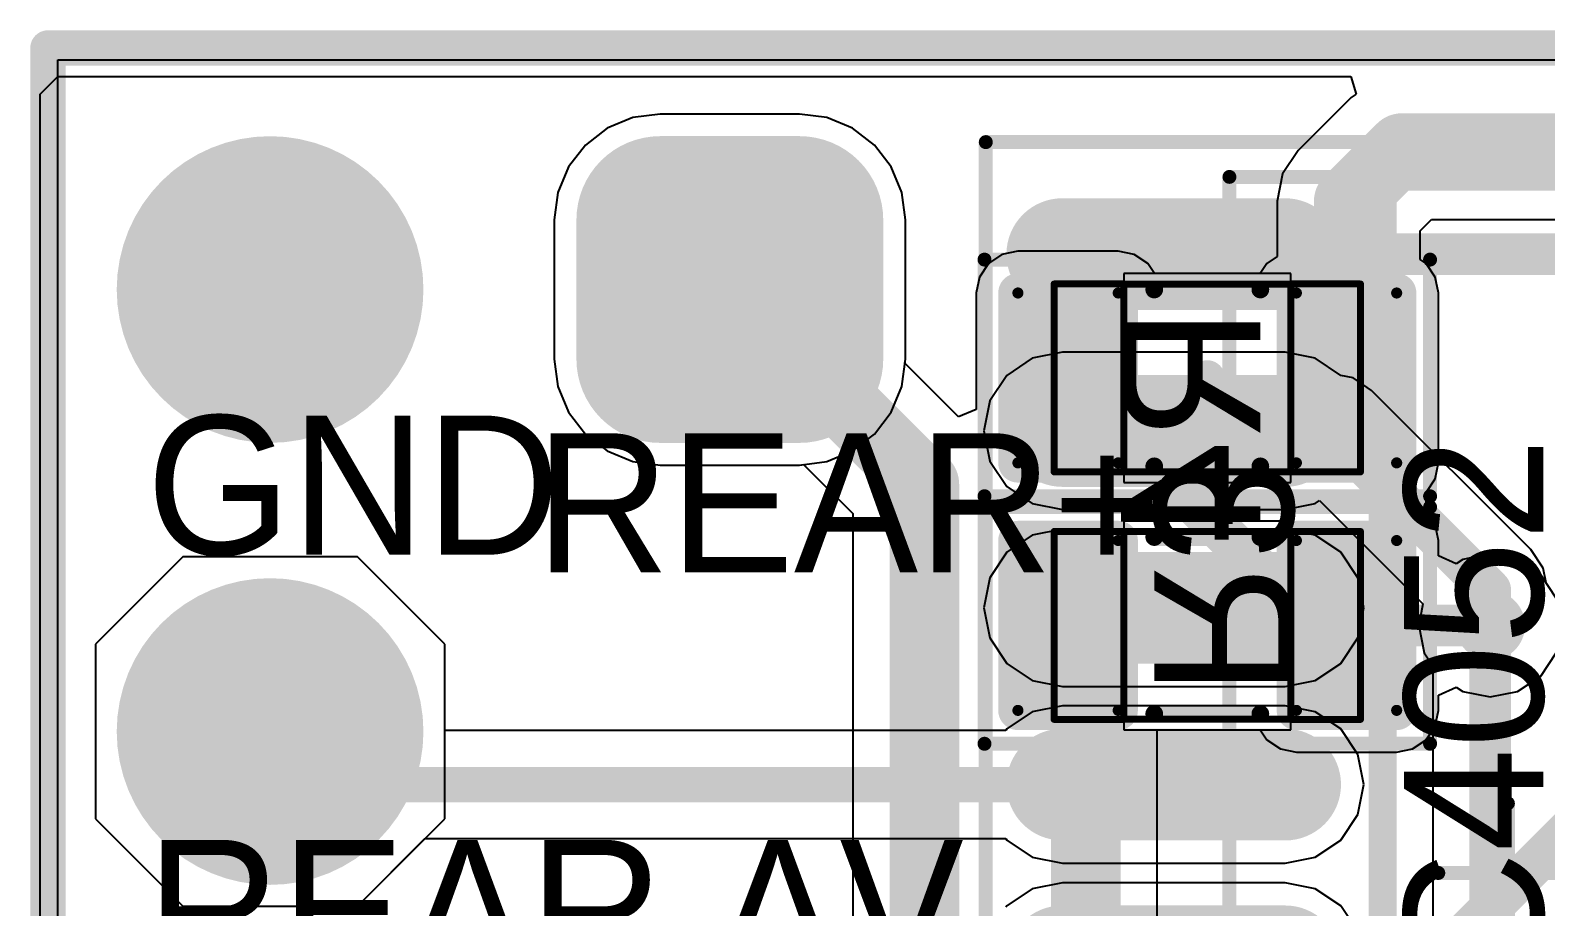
# Model space of a CAD drawing. Header units: millimetres. Extents: x 2.36 to 3.75, y 2.77 to 3.55.
# Drawn here: x 2.3572 to 2.7857, y 3.3005 to 3.5483 of the extents above; entities that cross this region are included whole.
import ezdxf

# ---------------------------------------------------------------- set-up
doc = ezdxf.new("R2010")
doc.units = ezdxf.units.MM
doc.header["$MEASUREMENT"] = 0
for name, color, linetype in [('BottomLayer', 5, 'Continuous'), ('BottomOverlay', 54, 'Continuous'), ('BottomPaste', 16, 'Continuous'), ('BottomSolder', 6, 'Continuous'), ('Mechanical13', 56, 'Continuous'), ('Mechanical14', 56, 'Continuous'), ('Mechanical15', 56, 'Continuous'), ('Mechanical6', 56, 'Continuous'), ('MultiLayer', 9, 'Continuous'), ('PadHoleLayer', 156, 'Continuous'), ('TopLayer', 1, 'Continuous'), ('TopOverlay', 2, 'Continuous'), ('TopPaste', 8, 'Continuous'), ('TopSolder', 216, 'Continuous'), ('ViaHoleLayer', 16, 'Continuous')]:
    doc.layers.add(name, color=color, linetype=linetype)

# ---------------------------------------------------------------- blocks, each defined once
blk = doc.blocks.new('J_1_2')
at = {"layer": 'BottomLayer', "const_width": 0.01969}
for points in [[(-0.02953, 0.01969, 1), (-0.00984, 0.01969, 1)], [(0.00984, 0.01969, 1), (0.02953, 0.01969, 1)], [(-0.02953, -0.01969, 1), (-0.00984, -0.01969, 1)], [(0.00984, -0.01969, 1), (0.02953, -0.01969, 1)]]:
    blk.add_lwpolyline(points, format="xyb", close=True, dxfattribs=at)
at = {"layer": 'BottomLayer'}
for points in [[(-0.01969, -0.03937), (0.01969, -0.03937), (-0.01969, 0.03937), (0.01969, 0.03937)], [(-0.03937, -0.01969), (0.03937, -0.01969), (-0.03937, 0.01969), (0.03937, 0.01969)]]:
    blk.add_solid(points, dxfattribs=at)
at = {"layer": 'BottomSolder', "const_width": 0.02369}
for points in [[(-0.03153, 0.01969, 1), (-0.00784, 0.01969, 1)], [(0.00784, 0.01969, 1), (0.03153, 0.01969, 1)], [(-0.03153, -0.01969, 1), (-0.00784, -0.01969, 1)], [(0.00784, -0.01969, 1), (0.03153, -0.01969, 1)]]:
    blk.add_lwpolyline(points, format="xyb", close=True, dxfattribs=at)
at = {"layer": 'BottomSolder'}
for points in [[(-0.01969, -0.04337), (0.01969, -0.04337), (-0.01969, 0.04337), (0.01969, 0.04337)], [(-0.04337, -0.01969), (0.04337, -0.01969), (-0.04337, 0.01969), (0.04337, 0.01969)]]:
    blk.add_solid(points, dxfattribs=at)
at = {"layer": 'MultiLayer', "const_width": 0.01969}
for points in [[(-0.02953, 0.01969, 1), (-0.00984, 0.01969, 1)], [(0.00984, 0.01969, 1), (0.02953, 0.01969, 1)], [(-0.02953, -0.01969, 1), (-0.00984, -0.01969, 1)], [(0.00984, -0.01969, 1), (0.02953, -0.01969, 1)]]:
    blk.add_lwpolyline(points, format="xyb", close=True, dxfattribs=at)
at = {"layer": 'MultiLayer'}
for points in [[(-0.01969, -0.03937), (0.01969, -0.03937), (-0.01969, 0.03937), (0.01969, 0.03937)], [(-0.03937, -0.01969), (0.03937, -0.01969), (-0.03937, 0.01969), (0.03937, 0.01969)]]:
    blk.add_solid(points, dxfattribs=at)
at = {"layer": 'PadHoleLayer', "const_width": 0.01969}
blk.add_lwpolyline([(-0.00984, 0, 1), (0.00984, 0, 1)], format="xyb", close=True, dxfattribs=at)
at = {"layer": 'TopLayer', "const_width": 0.01969}
for points in [[(-0.02953, 0.01969, 1), (-0.00984, 0.01969, 1)], [(0.00984, 0.01969, 1), (0.02953, 0.01969, 1)], [(-0.02953, -0.01969, 1), (-0.00984, -0.01969, 1)], [(0.00984, -0.01969, 1), (0.02953, -0.01969, 1)]]:
    blk.add_lwpolyline(points, format="xyb", close=True, dxfattribs=at)
at = {"layer": 'TopLayer'}
for points in [[(-0.01969, -0.03937), (0.01969, -0.03937), (-0.01969, 0.03937), (0.01969, 0.03937)], [(-0.03937, -0.01969), (0.03937, -0.01969), (-0.03937, 0.01969), (0.03937, 0.01969)]]:
    blk.add_solid(points, dxfattribs=at)
at = {"layer": 'TopSolder', "const_width": 0.02369}
for points in [[(-0.03153, 0.01969, 1), (-0.00784, 0.01969, 1)], [(0.00784, 0.01969, 1), (0.03153, 0.01969, 1)], [(-0.03153, -0.01969, 1), (-0.00784, -0.01969, 1)], [(0.00784, -0.01969, 1), (0.03153, -0.01969, 1)]]:
    blk.add_lwpolyline(points, format="xyb", close=True, dxfattribs=at)
at = {"layer": 'TopSolder'}
for points in [[(-0.01969, -0.04337), (0.01969, -0.04337), (-0.01969, 0.04337), (0.01969, 0.04337)], [(-0.04337, -0.01969), (0.04337, -0.01969), (-0.04337, 0.01969), (0.04337, 0.01969)]]:
    blk.add_solid(points, dxfattribs=at)
blk = doc.blocks.new('J_1_B_6')
at = {"layer": 'BottomLayer', "const_width": 0.03937}
blk.add_lwpolyline([(-0.01969, 0, 1), (0.01969, 0, 1)], format="xyb", close=True, dxfattribs=at)
at = {"layer": 'BottomSolder', "const_width": 0.04337}
blk.add_lwpolyline([(-0.02168, 0, 1), (0.02168, 0, 1)], format="xyb", close=True, dxfattribs=at)
at = {"layer": 'MultiLayer', "const_width": 0.03937}
blk.add_lwpolyline([(-0.01969, 0, 1), (0.01969, 0, 1)], format="xyb", close=True, dxfattribs=at)
at = {"layer": 'PadHoleLayer', "const_width": 0.01969}
blk.add_lwpolyline([(-0.00984, 0, 1), (0.00984, 0, 1)], format="xyb", close=True, dxfattribs=at)
at = {"layer": 'TopLayer', "const_width": 0.03937}
blk.add_lwpolyline([(-0.01969, 0, 1), (0.01969, 0, 1)], format="xyb", close=True, dxfattribs=at)
at = {"layer": 'TopSolder', "const_width": 0.04337}
blk.add_lwpolyline([(-0.02168, 0, 1), (0.02168, 0, 1)], format="xyb", close=True, dxfattribs=at)
blk = doc.blocks.new('J_1_10')
at = {"layer": 'BottomLayer', "const_width": 0.03937}
blk.add_lwpolyline([(-0.01969, 0, 1), (0.01969, 0, 1)], format="xyb", close=True, dxfattribs=at)
at = {"layer": 'BottomSolder', "const_width": 0.04337}
blk.add_lwpolyline([(-0.02168, 0, 1), (0.02168, 0, 1)], format="xyb", close=True, dxfattribs=at)
at = {"layer": 'MultiLayer', "const_width": 0.03937}
blk.add_lwpolyline([(-0.01969, 0, 1), (0.01969, 0, 1)], format="xyb", close=True, dxfattribs=at)
at = {"layer": 'PadHoleLayer', "const_width": 0.01969}
blk.add_lwpolyline([(-0.00984, 0, 1), (0.00984, 0, 1)], format="xyb", close=True, dxfattribs=at)
at = {"layer": 'TopLayer', "const_width": 0.03937}
blk.add_lwpolyline([(-0.01969, 0, 1), (0.01969, 0, 1)], format="xyb", close=True, dxfattribs=at)
at = {"layer": 'TopSolder', "const_width": 0.04337}
blk.add_lwpolyline([(-0.02168, 0, 1), (0.02168, 0, 1)], format="xyb", close=True, dxfattribs=at)
blk = doc.blocks.new('RES_0805_B_18')
at = {"layer": 'BottomLayer'}
for p, q in [((-0.02362, 0.02953), (-0.02362, -0.02953)), ((0.02362, 0.02953), (-0.02362, 0.02953)), ((0.02362, -0.02953), (0.02362, 0.02953)), ((-0.02362, -0.02953), (0.02362, -0.02953))]:
    blk.add_line(p, q, dxfattribs=at)
at = {"layer": 'BottomLayer', "const_width": 0.00157}
for points in [[(-0.05433, 0.02402, 1), (-0.05276, 0.02402, 1)], [(-0.02598, 0.02402, 1), (-0.02441, 0.02402, 1)], [(0.02441, 0.02402, 1), (0.02598, 0.02402, 1)], [(0.05276, 0.02402, 1), (0.05433, 0.02402, 1)], [(-0.05433, -0.02402, 1), (-0.05276, -0.02402, 1)], [(-0.02598, -0.02402, 1), (-0.02441, -0.02402, 1)], [(0.02441, -0.02402, 1), (0.02598, -0.02402, 1)], [(0.05276, -0.02402, 1), (0.05433, -0.02402, 1)]]:
    blk.add_lwpolyline(points, format="xyb", close=True, dxfattribs=at)
at = {"layer": 'BottomLayer'}
for points in [[(-0.05512, 0.02402), (-0.05512, -0.02402), (-0.02362, 0.02402), (-0.02362, -0.02402)], [(-0.05354, 0.02559), (-0.05354, -0.02559), (-0.0252, 0.02559), (-0.0252, -0.02559)], [(0.02362, 0.02402), (0.02362, -0.02402), (0.05512, 0.02402), (0.05512, -0.02402)], [(0.0252, 0.02559), (0.0252, -0.02559), (0.05354, 0.02559), (0.05354, -0.02559)]]:
    blk.add_solid(points, dxfattribs=at)
at = {"layer": 'BottomOverlay', "const_width": 0.005}
for points in [[(-0.015, 0.025), (0.015, 0.025)], [(-0.015, -0.025), (0.015, -0.025)]]:
    blk.add_lwpolyline(points, dxfattribs=at)
at = {"layer": 'BottomOverlay', "const_width": 0.0025}
for points in [[(-0.01625, 0.025, 1), (-0.01375, 0.025, 1)], [(0.01375, 0.025, 1), (0.01625, 0.025, 1)], [(-0.01625, -0.025, 1), (-0.01375, -0.025, 1)], [(0.01375, -0.025, 1), (0.01625, -0.025, 1)]]:
    blk.add_lwpolyline(points, format="xyb", close=True, dxfattribs=at)
at = {"layer": 'BottomPaste', "const_width": 0.00157}
for points in [[(-0.05433, 0.02402, 1), (-0.05276, 0.02402, 1)], [(-0.02598, 0.02402, 1), (-0.02441, 0.02402, 1)], [(0.02441, 0.02402, 1), (0.02598, 0.02402, 1)], [(0.05276, 0.02402, 1), (0.05433, 0.02402, 1)], [(-0.05433, -0.02402, 1), (-0.05276, -0.02402, 1)], [(-0.02598, -0.02402, 1), (-0.02441, -0.02402, 1)], [(0.02441, -0.02402, 1), (0.02598, -0.02402, 1)], [(0.05276, -0.02402, 1), (0.05433, -0.02402, 1)]]:
    blk.add_lwpolyline(points, format="xyb", close=True, dxfattribs=at)
at = {"layer": 'BottomPaste'}
for points in [[(-0.05512, 0.02402), (-0.05512, -0.02402), (-0.02362, 0.02402), (-0.02362, -0.02402)], [(-0.05354, 0.02559), (-0.05354, -0.02559), (-0.0252, 0.02559), (-0.0252, -0.02559)], [(0.02362, 0.02402), (0.02362, -0.02402), (0.05512, 0.02402), (0.05512, -0.02402)], [(0.0252, 0.02559), (0.0252, -0.02559), (0.05354, 0.02559), (0.05354, -0.02559)]]:
    blk.add_solid(points, dxfattribs=at)
at = {"layer": 'BottomSolder', "const_width": 0.00557}
for points in [[(-0.05633, 0.02402, 1), (-0.05076, 0.02402, 1)], [(-0.02798, 0.02402, 1), (-0.02241, 0.02402, 1)], [(0.02241, 0.02402, 1), (0.02798, 0.02402, 1)], [(0.05076, 0.02402, 1), (0.05633, 0.02402, 1)], [(-0.05633, -0.02402, 1), (-0.05076, -0.02402, 1)], [(-0.02798, -0.02402, 1), (-0.02241, -0.02402, 1)], [(0.02241, -0.02402, 1), (0.02798, -0.02402, 1)], [(0.05076, -0.02402, 1), (0.05633, -0.02402, 1)]]:
    blk.add_lwpolyline(points, format="xyb", close=True, dxfattribs=at)
at = {"layer": 'BottomSolder'}
for points in [[(-0.05354, 0.02959), (-0.05354, -0.02959), (-0.0252, 0.02959), (-0.0252, -0.02959)], [(0.0252, 0.02959), (0.0252, -0.02959), (0.05354, 0.02959), (0.05354, -0.02959)], [(-0.05912, 0.02402), (-0.05912, -0.02402), (-0.01962, 0.02402), (-0.01962, -0.02402)], [(0.01962, 0.02402), (0.01962, -0.02402), (0.05912, 0.02402), (0.05912, -0.02402)]]:
    blk.add_solid(points, dxfattribs=at)
at = {"layer": 'Mechanical13', "const_width": 0.00197}
for points in [[(-0.04331, -0.02657), (-0.04331, 0.02657)], [(-0.04331, 0.02657), (-0.02362, 0.02657)], [(-0.02362, -0.02657), (-0.02362, 0.02657)], [(-0.02362, 0.02654), (0.02362, 0.02652)], [(-0.02362, 0.02654), (0.02362, 0.02654)], [(0.02362, 0.02657), (0.04331, 0.02657)], [(0.02362, -0.02657), (0.02362, 0.02657)], [(0.04331, -0.02657), (0.04331, 0.02657)], [(-0.04331, -0.02657), (-0.02362, -0.02657)], [(-0.02362, -0.02652), (0.02362, -0.02654)], [(-0.02362, -0.02652), (0.02362, -0.02654)], [(0.02362, -0.02657), (0.04331, -0.02657)]]:
    blk.add_lwpolyline(points, dxfattribs=at)
at = {"layer": 'Mechanical13', "const_width": 0.000984}
for points in [[(-0.0438, 0.02657, 1), (-0.04282, 0.02657, 1)], [(-0.0438, 0.02657, 1), (-0.04282, 0.02657, 1)], [(-0.02411, 0.02657, 1), (-0.02313, 0.02657, 1)], [(-0.02411, 0.02657, 1), (-0.02313, 0.02657, 1)], [(-0.02411, 0.02654, 1), (-0.02313, 0.02654, 1)], [(-0.02411, 0.02654, 1), (-0.02313, 0.02654, 1)], [(0.02313, 0.02657, 1), (0.02411, 0.02657, 1)], [(0.02313, 0.02657, 1), (0.02411, 0.02657, 1)], [(0.02313, 0.02654, 1), (0.02411, 0.02654, 1)], [(0.02313, 0.02652, 1), (0.02411, 0.02652, 1)], [(0.04282, 0.02657, 1), (0.0438, 0.02657, 1)], [(0.04282, 0.02657, 1), (0.0438, 0.02657, 1)], [(-0.0438, -0.02657, 1), (-0.04282, -0.02657, 1)], [(-0.0438, -0.02657, 1), (-0.04282, -0.02657, 1)], [(-0.02411, -0.02652, 1), (-0.02313, -0.02652, 1)], [(-0.02411, -0.02652, 1), (-0.02313, -0.02652, 1)], [(-0.02411, -0.02657, 1), (-0.02313, -0.02657, 1)], [(-0.02411, -0.02657, 1), (-0.02313, -0.02657, 1)], [(0.02313, -0.02654, 1), (0.02411, -0.02654, 1)], [(0.02313, -0.02654, 1), (0.02411, -0.02654, 1)], [(0.02313, -0.02657, 1), (0.02411, -0.02657, 1)], [(0.02313, -0.02657, 1), (0.02411, -0.02657, 1)], [(0.04282, -0.02657, 1), (0.0438, -0.02657, 1)], [(0.04282, -0.02657, 1), (0.0438, -0.02657, 1)]]:
    blk.add_lwpolyline(points, format="xyb", close=True, dxfattribs=at)
at = {"layer": 'Mechanical14', "const_width": 0.00394}
for points in [[(-0.06299, -0.03346), (-0.06299, 0.03346)], [(-0.06299, 0.03346), (0.06299, 0.03346)], [(0.06299, -0.03346), (0.06299, 0.03346)], [(-0.06299, -0.03346), (0.06299, -0.03346)]]:
    blk.add_lwpolyline(points, dxfattribs=at)
at = {"layer": 'Mechanical14'}
for points, const_width in [([(-0.06398, 0.03346, 1), (-0.06201, 0.03346, 1)], 0.00197), ([(-0.06398, 0.03346, 1), (-0.06201, 0.03346, 1)], 0.00197), ([(0.06201, 0.03346, 1), (0.06398, 0.03346, 1)], 0.00197), ([(0.06201, 0.03346, 1), (0.06398, 0.03346, 1)], 0.00197), ([(-0.0025, 0, 1), (0.0025, 0, 1)], 0.005), ([(-0.06398, -0.03346, 1), (-0.06201, -0.03346, 1)], 0.00197), ([(-0.06398, -0.03346, 1), (-0.06201, -0.03346, 1)], 0.00197), ([(0.06201, -0.03346, 1), (0.06398, -0.03346, 1)], 0.00197), ([(0.06201, -0.03346, 1), (0.06398, -0.03346, 1)], 0.00197)]:
    blk.add_lwpolyline(points, format="xyb", close=True, dxfattribs=dict(at, const_width=const_width))
blk = doc.blocks.new('RES_0805_B_19')
at = {"layer": 'BottomLayer'}
for p, q in [((-0.02362, 0.02953), (-0.02362, -0.02953)), ((0.02362, 0.02953), (-0.02362, 0.02953)), ((0.02362, -0.02953), (0.02362, 0.02953)), ((-0.02362, -0.02953), (0.02362, -0.02953))]:
    blk.add_line(p, q, dxfattribs=at)
at = {"layer": 'BottomLayer', "const_width": 0.00157}
for points in [[(-0.05433, 0.02402, 1), (-0.05276, 0.02402, 1)], [(-0.02598, 0.02402, 1), (-0.02441, 0.02402, 1)], [(0.02441, 0.02402, 1), (0.02598, 0.02402, 1)], [(0.05276, 0.02402, 1), (0.05433, 0.02402, 1)], [(-0.05433, -0.02402, 1), (-0.05276, -0.02402, 1)], [(-0.02598, -0.02402, 1), (-0.02441, -0.02402, 1)], [(0.02441, -0.02402, 1), (0.02598, -0.02402, 1)], [(0.05276, -0.02402, 1), (0.05433, -0.02402, 1)]]:
    blk.add_lwpolyline(points, format="xyb", close=True, dxfattribs=at)
at = {"layer": 'BottomLayer'}
for points in [[(-0.05512, 0.02402), (-0.05512, -0.02402), (-0.02362, 0.02402), (-0.02362, -0.02402)], [(-0.05354, 0.02559), (-0.05354, -0.02559), (-0.0252, 0.02559), (-0.0252, -0.02559)], [(0.02362, 0.02402), (0.02362, -0.02402), (0.05512, 0.02402), (0.05512, -0.02402)], [(0.0252, 0.02559), (0.0252, -0.02559), (0.05354, 0.02559), (0.05354, -0.02559)]]:
    blk.add_solid(points, dxfattribs=at)
at = {"layer": 'BottomOverlay', "const_width": 0.005}
for points in [[(-0.015, 0.025), (0.015, 0.025)], [(-0.015, -0.025), (0.015, -0.025)]]:
    blk.add_lwpolyline(points, dxfattribs=at)
at = {"layer": 'BottomOverlay', "const_width": 0.0025}
for points in [[(-0.01625, 0.025, 1), (-0.01375, 0.025, 1)], [(0.01375, 0.025, 1), (0.01625, 0.025, 1)], [(-0.01625, -0.025, 1), (-0.01375, -0.025, 1)], [(0.01375, -0.025, 1), (0.01625, -0.025, 1)]]:
    blk.add_lwpolyline(points, format="xyb", close=True, dxfattribs=at)
at = {"layer": 'BottomPaste', "const_width": 0.00157}
for points in [[(-0.05433, 0.02402, 1), (-0.05276, 0.02402, 1)], [(-0.02598, 0.02402, 1), (-0.02441, 0.02402, 1)], [(0.02441, 0.02402, 1), (0.02598, 0.02402, 1)], [(0.05276, 0.02402, 1), (0.05433, 0.02402, 1)], [(-0.05433, -0.02402, 1), (-0.05276, -0.02402, 1)], [(-0.02598, -0.02402, 1), (-0.02441, -0.02402, 1)], [(0.02441, -0.02402, 1), (0.02598, -0.02402, 1)], [(0.05276, -0.02402, 1), (0.05433, -0.02402, 1)]]:
    blk.add_lwpolyline(points, format="xyb", close=True, dxfattribs=at)
at = {"layer": 'BottomPaste'}
for points in [[(-0.05512, 0.02402), (-0.05512, -0.02402), (-0.02362, 0.02402), (-0.02362, -0.02402)], [(-0.05354, 0.02559), (-0.05354, -0.02559), (-0.0252, 0.02559), (-0.0252, -0.02559)], [(0.02362, 0.02402), (0.02362, -0.02402), (0.05512, 0.02402), (0.05512, -0.02402)], [(0.0252, 0.02559), (0.0252, -0.02559), (0.05354, 0.02559), (0.05354, -0.02559)]]:
    blk.add_solid(points, dxfattribs=at)
at = {"layer": 'BottomSolder', "const_width": 0.00557}
for points in [[(-0.05633, 0.02402, 1), (-0.05076, 0.02402, 1)], [(-0.02798, 0.02402, 1), (-0.02241, 0.02402, 1)], [(0.02241, 0.02402, 1), (0.02798, 0.02402, 1)], [(0.05076, 0.02402, 1), (0.05633, 0.02402, 1)], [(-0.05633, -0.02402, 1), (-0.05076, -0.02402, 1)], [(-0.02798, -0.02402, 1), (-0.02241, -0.02402, 1)], [(0.02241, -0.02402, 1), (0.02798, -0.02402, 1)], [(0.05076, -0.02402, 1), (0.05633, -0.02402, 1)]]:
    blk.add_lwpolyline(points, format="xyb", close=True, dxfattribs=at)
at = {"layer": 'BottomSolder'}
for points in [[(-0.05354, 0.02959), (-0.05354, -0.02959), (-0.0252, 0.02959), (-0.0252, -0.02959)], [(0.0252, 0.02959), (0.0252, -0.02959), (0.05354, 0.02959), (0.05354, -0.02959)], [(-0.05912, 0.02402), (-0.05912, -0.02402), (-0.01962, 0.02402), (-0.01962, -0.02402)], [(0.01962, 0.02402), (0.01962, -0.02402), (0.05912, 0.02402), (0.05912, -0.02402)]]:
    blk.add_solid(points, dxfattribs=at)
at = {"layer": 'Mechanical13', "const_width": 0.00197}
for points in [[(-0.04331, -0.02657), (-0.04331, 0.02657)], [(-0.04331, 0.02657), (-0.02362, 0.02657)], [(-0.02362, -0.02657), (-0.02362, 0.02657)], [(-0.02362, 0.02654), (0.02362, 0.02652)], [(-0.02362, 0.02654), (0.02362, 0.02654)], [(0.02362, 0.02657), (0.04331, 0.02657)], [(0.02362, -0.02657), (0.02362, 0.02657)], [(0.04331, -0.02657), (0.04331, 0.02657)], [(-0.04331, -0.02657), (-0.02362, -0.02657)], [(-0.02362, -0.02652), (0.02362, -0.02654)], [(-0.02362, -0.02652), (0.02362, -0.02654)], [(0.02362, -0.02657), (0.04331, -0.02657)]]:
    blk.add_lwpolyline(points, dxfattribs=at)
at = {"layer": 'Mechanical13', "const_width": 0.000984}
for points in [[(-0.0438, 0.02657, 1), (-0.04282, 0.02657, 1)], [(-0.0438, 0.02657, 1), (-0.04282, 0.02657, 1)], [(-0.02411, 0.02657, 1), (-0.02313, 0.02657, 1)], [(-0.02411, 0.02657, 1), (-0.02313, 0.02657, 1)], [(-0.02411, 0.02654, 1), (-0.02313, 0.02654, 1)], [(-0.02411, 0.02654, 1), (-0.02313, 0.02654, 1)], [(0.02313, 0.02657, 1), (0.02411, 0.02657, 1)], [(0.02313, 0.02657, 1), (0.02411, 0.02657, 1)], [(0.02313, 0.02654, 1), (0.02411, 0.02654, 1)], [(0.02313, 0.02652, 1), (0.02411, 0.02652, 1)], [(0.04282, 0.02657, 1), (0.0438, 0.02657, 1)], [(0.04282, 0.02657, 1), (0.0438, 0.02657, 1)], [(-0.0438, -0.02657, 1), (-0.04282, -0.02657, 1)], [(-0.0438, -0.02657, 1), (-0.04282, -0.02657, 1)], [(-0.02411, -0.02652, 1), (-0.02313, -0.02652, 1)], [(-0.02411, -0.02652, 1), (-0.02313, -0.02652, 1)], [(-0.02411, -0.02657, 1), (-0.02313, -0.02657, 1)], [(-0.02411, -0.02657, 1), (-0.02313, -0.02657, 1)], [(0.02313, -0.02654, 1), (0.02411, -0.02654, 1)], [(0.02313, -0.02654, 1), (0.02411, -0.02654, 1)], [(0.02313, -0.02657, 1), (0.02411, -0.02657, 1)], [(0.02313, -0.02657, 1), (0.02411, -0.02657, 1)], [(0.04282, -0.02657, 1), (0.0438, -0.02657, 1)], [(0.04282, -0.02657, 1), (0.0438, -0.02657, 1)]]:
    blk.add_lwpolyline(points, format="xyb", close=True, dxfattribs=at)
at = {"layer": 'Mechanical14', "const_width": 0.00394}
for points in [[(-0.06299, -0.03346), (-0.06299, 0.03346)], [(-0.06299, 0.03346), (0.06299, 0.03346)], [(0.06299, -0.03346), (0.06299, 0.03346)], [(-0.06299, -0.03346), (0.06299, -0.03346)]]:
    blk.add_lwpolyline(points, dxfattribs=at)
at = {"layer": 'Mechanical14'}
for points, const_width in [([(-0.06398, 0.03346, 1), (-0.06201, 0.03346, 1)], 0.00197), ([(-0.06398, 0.03346, 1), (-0.06201, 0.03346, 1)], 0.00197), ([(0.06201, 0.03346, 1), (0.06398, 0.03346, 1)], 0.00197), ([(0.06201, 0.03346, 1), (0.06398, 0.03346, 1)], 0.00197), ([(-0.0025, 0, 1), (0.0025, 0, 1)], 0.005), ([(-0.06398, -0.03346, 1), (-0.06201, -0.03346, 1)], 0.00197), ([(-0.06398, -0.03346, 1), (-0.06201, -0.03346, 1)], 0.00197), ([(0.06201, -0.03346, 1), (0.06398, -0.03346, 1)], 0.00197), ([(0.06201, -0.03346, 1), (0.06398, -0.03346, 1)], 0.00197)]:
    blk.add_lwpolyline(points, format="xyb", close=True, dxfattribs=dict(at, const_width=const_width))
blk = doc.blocks.new('751B_05_N_27')
at = {"layer": 'Mechanical13', "const_width": 0.00394}
for points in [[(-0.07874, 0.19685), (-0.07874, -0.19685)], [(0.07874, 0.19685), (-0.07874, 0.19685)], [(0.07874, 0.19685), (0.07874, -0.19685)], [(0.07874, -0.19685), (-0.07874, -0.19685)]]:
    blk.add_lwpolyline(points, dxfattribs=at)
at = {"layer": 'Mechanical13'}
for points, const_width in [([(-0.07972, 0.19685, 1), (-0.07776, 0.19685, 1)], 0.00197), ([(-0.07972, 0.19685, 1), (-0.07776, 0.19685, 1)], 0.00197), ([(0.07776, 0.19685, 1), (0.07972, 0.19685, 1)], 0.00197), ([(0.07776, 0.19685, 1), (0.07972, 0.19685, 1)], 0.00197), ([(-0.02362, 0.16142, 1), (-0.06299, 0.16142, 1)], 0.00394), ([(-0.06398, 0.16142, 1), (-0.06201, 0.16142, 1)], 0.00197), ([(-0.02461, 0.16142, 1), (-0.02264, 0.16142, 1)], 0.00197), ([(-0.07972, -0.19685, 1), (-0.07776, -0.19685, 1)], 0.00197), ([(-0.07972, -0.19685, 1), (-0.07776, -0.19685, 1)], 0.00197), ([(0.07776, -0.19685, 1), (0.07972, -0.19685, 1)], 0.00197), ([(0.07776, -0.19685, 1), (0.07972, -0.19685, 1)], 0.00197)]:
    blk.add_lwpolyline(points, format="xyb", close=True, dxfattribs=dict(at, const_width=const_width))
at = {"layer": 'Mechanical15', "const_width": 0.00394}
for points in [[(-0.14764, 0.20669), (-0.14764, -0.20669)], [(0.14764, 0.20669), (-0.14764, 0.20669)], [(0.14764, 0.20669), (0.14764, -0.20669)], [(0, 0.01968), (0, -0.01969)], [(0.01968, 0), (-0.01969, 0)], [(0.14764, -0.20669), (-0.14764, -0.20669)]]:
    blk.add_lwpolyline(points, dxfattribs=at)
at = {"layer": 'Mechanical15', "const_width": 0.00197}
for points in [[(-0.14862, 0.20669, 1), (-0.14665, 0.20669, 1)], [(-0.14862, 0.20669, 1), (-0.14665, 0.20669, 1)], [(0.14665, 0.20669, 1), (0.14862, 0.20669, 1)], [(0.14665, 0.20669, 1), (0.14862, 0.20669, 1)], [(-0.00098, 0.01968, 1), (0.00098, 0.01968, 1)], [(-0.02067, 0, 1), (-0.0187, 0, 1)], [(0.0187, 0, 1), (0.02067, 0, 1)], [(-0.00098, -0.01969, 1), (0.00098, -0.01969, 1)], [(-0.14862, -0.20669, 1), (-0.14665, -0.20669, 1)], [(-0.14862, -0.20669, 1), (-0.14665, -0.20669, 1)], [(0.14665, -0.20669, 1), (0.14862, -0.20669, 1)], [(0.14665, -0.20669, 1), (0.14862, -0.20669, 1)]]:
    blk.add_lwpolyline(points, format="xyb", close=True, dxfattribs=at)
at = {"layer": 'TopLayer', "const_width": 0.02362}
for points in [[(-0.12598, 0.175), (-0.06299, 0.175)], [(0.06299, 0.175), (0.12598, 0.175)], [(-0.12598, 0.125), (-0.06299, 0.125)], [(0.06299, 0.125), (0.12598, 0.125)], [(-0.12598, 0.075), (-0.06299, 0.075)], [(0.06299, 0.075), (0.12598, 0.075)], [(-0.12598, 0.025), (-0.06299, 0.025)], [(0.06299, 0.025), (0.12598, 0.025)], [(-0.12598, -0.025), (-0.06299, -0.025)], [(0.06299, -0.025), (0.12598, -0.025)], [(-0.12598, -0.075), (-0.06299, -0.075)], [(0.06299, -0.075), (0.12598, -0.075)], [(-0.12598, -0.125), (-0.06299, -0.125)], [(0.06299, -0.125), (0.12598, -0.125)], [(-0.12598, -0.175), (-0.06299, -0.175)], [(0.06299, -0.175), (0.12598, -0.175)]]:
    blk.add_lwpolyline(points, dxfattribs=at)
at = {"layer": 'TopLayer', "const_width": 0.01181}
for points in [[(-0.13189, 0.175, 1), (-0.12008, 0.175, 1)], [(-0.0689, 0.175, 1), (-0.05709, 0.175, 1)], [(0.05709, 0.175, 1), (0.0689, 0.175, 1)], [(0.12008, 0.175, 1), (0.13189, 0.175, 1)], [(-0.13189, 0.125, 1), (-0.12008, 0.125, 1)], [(-0.0689, 0.125, 1), (-0.05709, 0.125, 1)], [(0.05709, 0.125, 1), (0.0689, 0.125, 1)], [(0.12008, 0.125, 1), (0.13189, 0.125, 1)], [(-0.13189, 0.075, 1), (-0.12008, 0.075, 1)], [(-0.0689, 0.075, 1), (-0.05709, 0.075, 1)], [(0.05709, 0.075, 1), (0.0689, 0.075, 1)], [(0.12008, 0.075, 1), (0.13189, 0.075, 1)], [(-0.13189, 0.025, 1), (-0.12008, 0.025, 1)], [(-0.0689, 0.025, 1), (-0.05709, 0.025, 1)], [(0.05709, 0.025, 1), (0.0689, 0.025, 1)], [(0.12008, 0.025, 1), (0.13189, 0.025, 1)], [(-0.13189, -0.025, 1), (-0.12008, -0.025, 1)], [(-0.0689, -0.025, 1), (-0.05709, -0.025, 1)], [(0.05709, -0.025, 1), (0.0689, -0.025, 1)], [(0.12008, -0.025, 1), (0.13189, -0.025, 1)], [(-0.13189, -0.075, 1), (-0.12008, -0.075, 1)], [(-0.0689, -0.075, 1), (-0.05709, -0.075, 1)], [(0.05709, -0.075, 1), (0.0689, -0.075, 1)], [(0.12008, -0.075, 1), (0.13189, -0.075, 1)], [(-0.13189, -0.125, 1), (-0.12008, -0.125, 1)], [(-0.0689, -0.125, 1), (-0.05709, -0.125, 1)], [(0.05709, -0.125, 1), (0.0689, -0.125, 1)], [(0.12008, -0.125, 1), (0.13189, -0.125, 1)], [(-0.13189, -0.175, 1), (-0.12008, -0.175, 1)], [(-0.0689, -0.175, 1), (-0.05709, -0.175, 1)], [(0.05709, -0.175, 1), (0.0689, -0.175, 1)], [(0.12008, -0.175, 1), (0.13189, -0.175, 1)]]:
    blk.add_lwpolyline(points, format="xyb", close=True, dxfattribs=at)
at = {"layer": 'TopOverlay'}
for points, const_width in [([(-0.08957, 0.20846, 1), (-0.09941, 0.20846, 1)], 0.00984), ([(-0.10187, 0.20846, 1), (-0.09695, 0.20846, 1)], 0.00492), ([(-0.09203, 0.20846, 1), (-0.08711, 0.20846, 1)], 0.00492), ([(-0.0374, 0.19685, 1), (-0.03347, 0.19685, 1)], 0.00394), ([(-0.0374, 0.19685, 1), (-0.03347, 0.19685, 1)], 0.00394), ([(0.03347, 0.19685, 1), (0.0374, 0.19685, 1)], 0.00394), ([(0.03347, 0.19685, 1), (0.0374, 0.19685, 1)], 0.00394), ([(-0.0374, -0.19685, 1), (-0.03347, -0.19685, 1)], 0.00394), ([(-0.0374, -0.19685, 1), (-0.03347, -0.19685, 1)], 0.00394), ([(0.03347, -0.19685, 1), (0.0374, -0.19685, 1)], 0.00394), ([(0.03347, -0.19685, 1), (0.0374, -0.19685, 1)], 0.00394)]:
    blk.add_lwpolyline(points, format="xyb", close=True, dxfattribs=dict(at, const_width=const_width))
at = {"layer": 'TopOverlay', "const_width": 0.00787}
for points in [[(-0.03543, 0.19685), (-0.03543, -0.19685)], [(0.03543, 0.19685), (-0.03543, 0.19685)], [(0.03543, 0.19685), (0.03543, -0.19685)], [(0.03543, -0.19685), (-0.03543, -0.19685)]]:
    blk.add_lwpolyline(points, dxfattribs=at)
at = {"layer": 'TopPaste', "const_width": 0.02362}
for points in [[(-0.12598, 0.175), (-0.06299, 0.175)], [(0.06299, 0.175), (0.12598, 0.175)], [(-0.12598, 0.125), (-0.06299, 0.125)], [(0.06299, 0.125), (0.12598, 0.125)], [(-0.12598, 0.075), (-0.06299, 0.075)], [(0.06299, 0.075), (0.12598, 0.075)], [(-0.12598, 0.025), (-0.06299, 0.025)], [(0.06299, 0.025), (0.12598, 0.025)], [(-0.12598, -0.025), (-0.06299, -0.025)], [(0.06299, -0.025), (0.12598, -0.025)], [(-0.12598, -0.075), (-0.06299, -0.075)], [(0.06299, -0.075), (0.12598, -0.075)], [(-0.12598, -0.125), (-0.06299, -0.125)], [(0.06299, -0.125), (0.12598, -0.125)], [(-0.12598, -0.175), (-0.06299, -0.175)], [(0.06299, -0.175), (0.12598, -0.175)]]:
    blk.add_lwpolyline(points, dxfattribs=at)
at = {"layer": 'TopPaste', "const_width": 0.01181}
for points in [[(-0.13189, 0.175, 1), (-0.12008, 0.175, 1)], [(-0.0689, 0.175, 1), (-0.05709, 0.175, 1)], [(0.05709, 0.175, 1), (0.0689, 0.175, 1)], [(0.12008, 0.175, 1), (0.13189, 0.175, 1)], [(-0.13189, 0.125, 1), (-0.12008, 0.125, 1)], [(-0.0689, 0.125, 1), (-0.05709, 0.125, 1)], [(0.05709, 0.125, 1), (0.0689, 0.125, 1)], [(0.12008, 0.125, 1), (0.13189, 0.125, 1)], [(-0.13189, 0.075, 1), (-0.12008, 0.075, 1)], [(-0.0689, 0.075, 1), (-0.05709, 0.075, 1)], [(0.05709, 0.075, 1), (0.0689, 0.075, 1)], [(0.12008, 0.075, 1), (0.13189, 0.075, 1)], [(-0.13189, 0.025, 1), (-0.12008, 0.025, 1)], [(-0.0689, 0.025, 1), (-0.05709, 0.025, 1)], [(0.05709, 0.025, 1), (0.0689, 0.025, 1)], [(0.12008, 0.025, 1), (0.13189, 0.025, 1)], [(-0.13189, -0.025, 1), (-0.12008, -0.025, 1)], [(-0.0689, -0.025, 1), (-0.05709, -0.025, 1)], [(0.05709, -0.025, 1), (0.0689, -0.025, 1)], [(0.12008, -0.025, 1), (0.13189, -0.025, 1)], [(-0.13189, -0.075, 1), (-0.12008, -0.075, 1)], [(-0.0689, -0.075, 1), (-0.05709, -0.075, 1)], [(0.05709, -0.075, 1), (0.0689, -0.075, 1)], [(0.12008, -0.075, 1), (0.13189, -0.075, 1)], [(-0.13189, -0.125, 1), (-0.12008, -0.125, 1)], [(-0.0689, -0.125, 1), (-0.05709, -0.125, 1)], [(0.05709, -0.125, 1), (0.0689, -0.125, 1)], [(0.12008, -0.125, 1), (0.13189, -0.125, 1)], [(-0.13189, -0.175, 1), (-0.12008, -0.175, 1)], [(-0.0689, -0.175, 1), (-0.05709, -0.175, 1)], [(0.05709, -0.175, 1), (0.0689, -0.175, 1)], [(0.12008, -0.175, 1), (0.13189, -0.175, 1)]]:
    blk.add_lwpolyline(points, format="xyb", close=True, dxfattribs=at)
at = {"layer": 'TopSolder', "const_width": 0.03162}
for points in [[(-0.12598, 0.175), (-0.06299, 0.175)], [(0.06299, 0.175), (0.12598, 0.175)], [(-0.12598, 0.125), (-0.06299, 0.125)], [(0.06299, 0.125), (0.12598, 0.125)], [(-0.12598, 0.075), (-0.06299, 0.075)], [(0.06299, 0.075), (0.12598, 0.075)], [(-0.12598, 0.025), (-0.06299, 0.025)], [(0.06299, 0.025), (0.12598, 0.025)], [(-0.12598, -0.025), (-0.06299, -0.025)], [(0.06299, -0.025), (0.12598, -0.025)], [(-0.12598, -0.075), (-0.06299, -0.075)], [(0.06299, -0.075), (0.12598, -0.075)], [(-0.12598, -0.125), (-0.06299, -0.125)], [(0.06299, -0.125), (0.12598, -0.125)], [(-0.12598, -0.175), (-0.06299, -0.175)], [(0.06299, -0.175), (0.12598, -0.175)]]:
    blk.add_lwpolyline(points, dxfattribs=at)
at = {"layer": 'TopSolder', "const_width": 0.01581}
for points in [[(-0.13389, 0.175, 1), (-0.11808, 0.175, 1)], [(-0.0709, 0.175, 1), (-0.05509, 0.175, 1)], [(0.05509, 0.175, 1), (0.0709, 0.175, 1)], [(0.11808, 0.175, 1), (0.13389, 0.175, 1)], [(-0.13389, 0.125, 1), (-0.11808, 0.125, 1)], [(-0.0709, 0.125, 1), (-0.05509, 0.125, 1)], [(0.05509, 0.125, 1), (0.0709, 0.125, 1)], [(0.11808, 0.125, 1), (0.13389, 0.125, 1)], [(-0.13389, 0.075, 1), (-0.11808, 0.075, 1)], [(-0.0709, 0.075, 1), (-0.05509, 0.075, 1)], [(0.05509, 0.075, 1), (0.0709, 0.075, 1)], [(0.11808, 0.075, 1), (0.13389, 0.075, 1)], [(-0.13389, 0.025, 1), (-0.11808, 0.025, 1)], [(-0.0709, 0.025, 1), (-0.05509, 0.025, 1)], [(0.05509, 0.025, 1), (0.0709, 0.025, 1)], [(0.11808, 0.025, 1), (0.13389, 0.025, 1)], [(-0.13389, -0.025, 1), (-0.11808, -0.025, 1)], [(-0.0709, -0.025, 1), (-0.05509, -0.025, 1)], [(0.05509, -0.025, 1), (0.0709, -0.025, 1)], [(0.11808, -0.025, 1), (0.13389, -0.025, 1)], [(-0.13389, -0.075, 1), (-0.11808, -0.075, 1)], [(-0.0709, -0.075, 1), (-0.05509, -0.075, 1)], [(0.05509, -0.075, 1), (0.0709, -0.075, 1)], [(0.11808, -0.075, 1), (0.13389, -0.075, 1)], [(-0.13389, -0.125, 1), (-0.11808, -0.125, 1)], [(-0.0709, -0.125, 1), (-0.05509, -0.125, 1)], [(0.05509, -0.125, 1), (0.0709, -0.125, 1)], [(0.11808, -0.125, 1), (0.13389, -0.125, 1)], [(-0.13389, -0.175, 1), (-0.11808, -0.175, 1)], [(-0.0709, -0.175, 1), (-0.05509, -0.175, 1)], [(0.05509, -0.175, 1), (0.0709, -0.175, 1)], [(0.11808, -0.175, 1), (0.13389, -0.175, 1)]]:
    blk.add_lwpolyline(points, format="xyb", close=True, dxfattribs=at)

msp = doc.modelspace()

# ---------------------------------------------------------------- linework, layer by layer
at = {"layer": 'BottomLayer'}
for p, q in [((2.36, 3.53023), (2.365, 3.53523)), ((2.365, 3.53523), (2.73056, 3.53523)), ((2.73056, 3.53523), (2.73208, 3.53023)), ((2.36, 2.76523), (2.36, 3.53023)), ((2.73069, 3.52931), (2.71569, 3.51431)), ((2.73208, 3.53023), (2.73069, 3.52931)), ((2.52757, 3.52361), (2.52034, 3.52061)), ((2.53531, 3.52463), (2.52757, 3.52361)), ((2.57469, 3.52463), (2.53531, 3.52463)), ((2.58243, 3.52361), (2.57469, 3.52463)), ((2.58966, 3.52061), (2.58243, 3.52361)), ((2.52034, 3.52061), (2.51414, 3.51586)), ((2.59586, 3.51586), (2.58966, 3.52061)), ((2.51414, 3.51586), (2.50939, 3.50966)), ((2.60061, 3.50966), (2.59586, 3.51586)), ((2.71569, 3.51431), (2.71131, 3.50774)), ((2.50939, 3.50966), (2.50639, 3.50243)), ((2.60361, 3.50243), (2.60061, 3.50966)), ((2.71131, 3.50774), (2.70977, 3.5)), ((2.50639, 3.50243), (2.50537, 3.49469)), ((2.60463, 3.49469), (2.60361, 3.50243)), ((2.70977, 3.5), (2.70977, 3.48431)), ((2.50537, 3.49469), (2.50537, 3.45531)), ((2.60463, 3.45531), (2.60463, 3.49469)), ((2.75023, 3.49162), (2.75338, 3.49477)), ((2.75338, 3.49477), (2.84162, 3.49477)), ((2.75023, 3.48347), (2.75023, 3.49162)), ((2.63194, 3.48492), (2.62811, 3.48236)), ((2.63646, 3.48582), (2.63194, 3.48492)), ((2.6648, 3.48582), (2.63646, 3.48582)), ((2.66932, 3.48492), (2.6648, 3.48582)), ((2.67315, 3.48236), (2.66932, 3.48492)), ((2.70977, 3.48431), (2.70685, 3.48236)), ((2.62811, 3.48236), (2.62555, 3.47853)), ((2.67504, 3.47953), (2.67315, 3.48236)), ((2.70496, 3.47953), (2.67504, 3.47953)), ((2.70685, 3.48236), (2.70496, 3.47953)), ((2.75189, 3.48236), (2.75023, 3.48347)), ((2.75445, 3.47853), (2.75189, 3.48236)), ((2.62555, 3.47853), (2.62466, 3.47402)), ((2.75534, 3.47402), (2.75445, 3.47853)), ((2.62466, 3.47402), (2.62466, 3.44103)), ((2.75534, 3.42598), (2.75534, 3.47402)), ((2.50537, 3.45531), (2.50639, 3.44757)), ((2.60447, 3.45414), (2.60463, 3.45531)), ((2.61966, 3.43896), (2.60447, 3.45414)), ((2.50639, 3.44757), (2.50939, 3.44034)), ((2.62466, 3.44103), (2.61966, 3.43896)), ((2.50939, 3.44034), (2.51414, 3.43414)), ((2.51414, 3.43414), (2.52034, 3.42939)), ((2.52034, 3.42939), (2.52757, 3.42639)), ((2.52757, 3.42639), (2.53531, 3.42537)), ((2.53531, 3.42537), (2.57469, 3.42537)), ((2.57469, 3.42537), (2.57586, 3.42553)), ((2.57586, 3.42553), (2.58977, 3.41162)), ((2.75445, 3.42147), (2.75534, 3.42598)), ((2.75189, 3.41764), (2.75445, 3.42147)), ((2.75189, 3.41236), (2.75189, 3.41764)), ((2.58977, 3.41162), (2.58977, 3.24582)), ((2.75445, 3.40853), (2.75189, 3.41236)), ((2.75534, 3.40402), (2.75445, 3.40853)), ((2.75534, 3.39973), (2.75534, 3.40402)), ((2.40031, 3.39937), (2.37563, 3.37468)), ((2.44969, 3.39937), (2.40031, 3.39937)), ((2.47437, 3.37468), (2.44969, 3.39937)), ((2.76034, 3.39741), (2.75534, 3.39973)), ((2.76226, 3.39869), (2.76034, 3.39741)), ((2.77, 3.40023), (2.76226, 3.39869)), ((2.77774, 3.39869), (2.77, 3.40023)), ((2.78431, 3.39431), (2.77774, 3.39869)), ((2.78869, 3.38774), (2.78431, 3.39431)), ((2.37563, 3.37468), (2.37563, 3.32531)), ((2.47437, 3.32531), (2.47437, 3.37468)), ((2.78431, 3.36569), (2.78869, 3.37226)), ((2.77774, 3.36131), (2.78431, 3.36569)), ((2.75534, 3.36027), (2.76034, 3.36259)), ((2.75534, 3.35598), (2.75534, 3.36027)), ((2.76034, 3.36259), (2.76226, 3.36131)), ((2.76226, 3.36131), (2.77, 3.35977)), ((2.77, 3.35977), (2.77774, 3.36131)), ((2.75445, 3.35147), (2.75534, 3.35598)), ((2.75189, 3.34764), (2.75445, 3.35147)), ((2.67586, 3.17708), (2.67586, 3.35047)), ((2.67586, 3.35047), (2.70496, 3.35047)), ((2.70496, 3.35047), (2.70685, 3.34764)), ((2.70685, 3.34764), (2.71068, 3.34508)), ((2.74806, 3.34508), (2.75189, 3.34764)), ((2.71068, 3.34508), (2.7152, 3.34418)), ((2.7152, 3.34418), (2.74354, 3.34418)), ((2.74354, 3.34418), (2.74806, 3.34508)), ((2.37563, 3.32531), (2.40031, 3.30063)), ((2.44969, 3.30063), (2.47437, 3.32531)), ((2.40031, 3.30063), (2.44969, 3.30063))]:
    msp.add_line(p, q, dxfattribs=at)
for points, const_width in [([(2.73, 3.5), (2.745, 3.515)], 0.01969), ([(2.745, 3.515), (2.85, 3.515)], 0.01969), ([(2.73, 3.45063), (2.73, 3.5)], 0.01969), ([(2.555, 3.475), (2.61, 3.42)], 0.01969), ([(2.72937, 3.45), (2.73, 3.45063)], 0.01969), ([(2.65063, 3.45), (2.72063, 3.38)], 0.01181), ([(2.65063, 3.45), (2.65937, 3.45)], 0.01181), ([(2.61, 3.02), (2.61, 3.42)], 0.01969), ([(2.65563, 3.14), (2.65563, 3.38)], 0.01969), ([(2.72063, 3.38), (2.72937, 3.38)], 0.01181), ([(2.72937, 3.38), (2.77, 3.38)], 0.01181), ([(2.72543, 3.25543), (2.815, 3.345)], 0.01181)]:
    msp.add_lwpolyline(points, dxfattribs=dict(at, const_width=const_width))
for points, const_width in [([(2.74008, 3.515, 1), (2.74992, 3.515, 1)], 0.00984), ([(2.74008, 3.515, 1), (2.74992, 3.515, 1)], 0.00984), ([(2.72508, 3.5, 1), (2.73492, 3.5, 1)], 0.00984), ([(2.72508, 3.5, 1), (2.73492, 3.5, 1)], 0.00984), ([(2.55008, 3.475, 1), (2.55992, 3.475, 1)], 0.00984), ([(2.72445, 3.45, 1), (2.73429, 3.45, 1)], 0.00984), ([(2.72508, 3.45063, 1), (2.73492, 3.45063, 1)], 0.00984), ([(2.72508, 3.45063, 1), (2.73492, 3.45063, 1)], 0.00984), ([(2.64768, 3.45, 1), (2.65358, 3.45, 1)], 0.00591), ([(2.64768, 3.45, 1), (2.65358, 3.45, 1)], 0.00591), ([(2.65642, 3.45, 1), (2.66232, 3.45, 1)], 0.00591), ([(2.60508, 3.42, 1), (2.61492, 3.42, 1)], 0.00984), ([(2.60508, 3.42, 1), (2.61492, 3.42, 1)], 0.00984), ([(2.65071, 3.38, 1), (2.66055, 3.38, 1)], 0.00984), ([(2.76508, 3.38, 1), (2.77492, 3.38, 1)], 0.00984), ([(2.71768, 3.38, 1), (2.72358, 3.38, 1)], 0.00591), ([(2.71768, 3.38, 1), (2.72358, 3.38, 1)], 0.00591), ([(2.72642, 3.38, 1), (2.73232, 3.38, 1)], 0.00591), ([(2.72642, 3.38, 1), (2.73232, 3.38, 1)], 0.00591), ([(2.76705, 3.38, 1), (2.77295, 3.38, 1)], 0.00591)]:
    msp.add_lwpolyline(points, format="xyb", close=True, dxfattribs=dict(at, const_width=const_width))
at = {"layer": 'Mechanical6', "const_width": 0.01}
for points in [[(2.3622, 2.77), (2.3622, 3.54331)], [(2.3622, 3.54331), (3.74016, 3.54331)]]:
    msp.add_lwpolyline(points, dxfattribs=at)
at = {"layer": 'Mechanical6', "const_width": 0.005}
msp.add_lwpolyline([(2.3597, 3.54331, 1), (2.3647, 3.54331, 1)], format="xyb", close=True, dxfattribs=at)
msp.add_lwpolyline([(2.3597, 3.54331, 1), (2.3647, 3.54331, 1)], format="xyb", close=True, dxfattribs=at)
at = {"layer": 'MultiLayer', "const_width": 0.00984}
msp.add_lwpolyline([(2.76508, 3.38, 1), (2.77492, 3.38, 1)], format="xyb", close=True, dxfattribs=at)
at = {"layer": 'TopLayer'}
for p, q in [((2.365, 3.535), (2.365, 3.54)), ((2.365, 3.54), (2.92014, 3.54)), ((2.365, 2.775), (2.365, 3.535)), ((2.52757, 3.52361), (2.52034, 3.52061)), ((2.53531, 3.52463), (2.52757, 3.52361)), ((2.57469, 3.52463), (2.53531, 3.52463)), ((2.58243, 3.52361), (2.57469, 3.52463)), ((2.58966, 3.52061), (2.58243, 3.52361)), ((2.52034, 3.52061), (2.51414, 3.51586)), ((2.59586, 3.51586), (2.58966, 3.52061)), ((2.51414, 3.51586), (2.50939, 3.50966)), ((2.60061, 3.50966), (2.59586, 3.51586)), ((2.50939, 3.50966), (2.50639, 3.50243)), ((2.60361, 3.50243), (2.60061, 3.50966)), ((2.50639, 3.50243), (2.50537, 3.49469)), ((2.60463, 3.49469), (2.60361, 3.50243)), ((2.50537, 3.49469), (2.50537, 3.45531)), ((2.60463, 3.45531), (2.60463, 3.49469)), ((2.50537, 3.45531), (2.50639, 3.44757)), ((2.60361, 3.44757), (2.60463, 3.45531)), ((2.64051, 3.45555), (2.63329, 3.45072)), ((2.64902, 3.45724), (2.64051, 3.45555)), ((2.71201, 3.45724), (2.64902, 3.45724)), ((2.72052, 3.45555), (2.71201, 3.45724)), ((2.72773, 3.45072), (2.72052, 3.45555)), ((2.63329, 3.45072), (2.62847, 3.44351)), ((2.72777, 3.45067), (2.72773, 3.45072)), ((2.73121, 3.44998), (2.72777, 3.45067)), ((2.73647, 3.44647), (2.73121, 3.44998)), ((2.50639, 3.44757), (2.50939, 3.44034)), ((2.60061, 3.44034), (2.60361, 3.44757)), ((2.78147, 3.40147), (2.73647, 3.44647)), ((2.62847, 3.44351), (2.62678, 3.435)), ((2.50939, 3.44034), (2.51414, 3.43414)), ((2.59586, 3.43414), (2.60061, 3.44034)), ((2.51414, 3.43414), (2.52034, 3.42939)), ((2.58966, 3.42939), (2.59586, 3.43414)), ((2.62678, 3.435), (2.62847, 3.42649)), ((2.52034, 3.42939), (2.52757, 3.42639)), ((2.58243, 3.42639), (2.58966, 3.42939)), ((2.52757, 3.42639), (2.53531, 3.42537)), ((2.53531, 3.42537), (2.57469, 3.42537)), ((2.57469, 3.42537), (2.58243, 3.42639)), ((2.62847, 3.42649), (2.63329, 3.41928)), ((2.63329, 3.41928), (2.64051, 3.41445)), ((2.72052, 3.41445), (2.72177, 3.41529)), ((2.72177, 3.41529), (2.75098, 3.38609)), ((2.64051, 3.41445), (2.64902, 3.41276)), ((2.64902, 3.41276), (2.71201, 3.41276)), ((2.71201, 3.41276), (2.72052, 3.41445)), ((2.64902, 3.40724), (2.64051, 3.40555)), ((2.71201, 3.40724), (2.64902, 3.40724)), ((2.72052, 3.40555), (2.71201, 3.40724)), ((2.64051, 3.40555), (2.63329, 3.40072)), ((2.72773, 3.40072), (2.72052, 3.40555)), ((2.40031, 3.39937), (2.37563, 3.37468)), ((2.44969, 3.39937), (2.40031, 3.39937)), ((2.47437, 3.37468), (2.44969, 3.39937)), ((2.63329, 3.40072), (2.62847, 3.39351)), ((2.73255, 3.39351), (2.72773, 3.40072)), ((2.78498, 3.39621), (2.78147, 3.40147)), ((2.78581, 3.39206), (2.78498, 3.39621)), ((2.62847, 3.39351), (2.62678, 3.385)), ((2.73425, 3.385), (2.73255, 3.39351)), ((2.62678, 3.385), (2.62847, 3.37649)), ((2.73255, 3.37649), (2.73425, 3.385)), ((2.75098, 3.38609), (2.74977, 3.38)), ((2.62847, 3.37649), (2.63329, 3.36928)), ((2.72773, 3.36928), (2.73255, 3.37649)), ((2.74977, 3.38), (2.75131, 3.37226)), ((2.37563, 3.37468), (2.37563, 3.32531)), ((2.47437, 3.35029), (2.47437, 3.37468)), ((2.75131, 3.37226), (2.75378, 3.36856)), ((2.63329, 3.36928), (2.64051, 3.36445)), ((2.72052, 3.36445), (2.72773, 3.36928)), ((2.75378, 3.36856), (2.75378, 3.13)), ((2.64051, 3.36445), (2.64902, 3.36276)), ((2.71201, 3.36276), (2.72052, 3.36445)), ((2.64902, 3.36276), (2.71201, 3.36276)), ((2.64051, 3.35555), (2.63329, 3.35072)), ((2.64902, 3.35724), (2.64051, 3.35555)), ((2.71201, 3.35724), (2.64902, 3.35724)), ((2.72052, 3.35555), (2.71201, 3.35724)), ((2.72773, 3.35072), (2.72052, 3.35555)), ((2.63329, 3.35072), (2.633, 3.35029)), ((2.73255, 3.34351), (2.72773, 3.35072)), ((2.633, 3.35029), (2.47437, 3.35029)), ((2.73425, 3.335), (2.73255, 3.34351)), ((2.73255, 3.32649), (2.73425, 3.335)), ((2.37563, 3.32531), (2.40031, 3.30063)), ((2.72773, 3.31928), (2.73255, 3.32649)), ((2.44969, 3.30063), (2.46876, 3.31971)), ((2.46876, 3.31971), (2.633, 3.31971)), ((2.633, 3.31971), (2.63329, 3.31928)), ((2.63329, 3.31928), (2.64051, 3.31445)), ((2.72052, 3.31445), (2.72773, 3.31928)), ((2.64051, 3.31445), (2.64902, 3.31276)), ((2.64902, 3.31276), (2.71201, 3.31276)), ((2.71201, 3.31276), (2.72052, 3.31445)), ((2.64051, 3.30555), (2.63329, 3.30072)), ((2.64902, 3.30724), (2.64051, 3.30555)), ((2.71201, 3.30724), (2.64902, 3.30724)), ((2.72052, 3.30555), (2.71201, 3.30724)), ((2.72773, 3.30072), (2.72052, 3.30555)), ((2.40031, 3.30063), (2.44969, 3.30063)), ((2.63329, 3.30072), (2.633, 3.30029)), ((2.73255, 3.29351), (2.72773, 3.30072))]:
    msp.add_line(p, q, dxfattribs=at)
for points, const_width in [([(2.68051, 3.485), (2.86949, 3.485)], 0.01181), ([(2.425, 3.465), (2.425, 3.475)], 0.01181), ([(2.68051, 3.435), (2.725, 3.435)], 0.01181), ([(2.725, 3.435), (2.77, 3.39)], 0.01181), ([(2.77, 3.38), (2.77, 3.39)], 0.01181), ([(2.77, 3.13), (2.77, 3.38)], 0.01181), ([(2.44, 3.335), (2.68051, 3.335)], 0.01)]:
    msp.add_lwpolyline(points, dxfattribs=dict(at, const_width=const_width))
for points, const_width in [([(2.67756, 3.485, 1), (2.68346, 3.485, 1)], 0.00591), ([(2.42205, 3.475, 1), (2.42795, 3.475, 1)], 0.00591), ([(2.42205, 3.465, 1), (2.42795, 3.465, 1)], 0.00591), ([(2.67756, 3.435, 1), (2.68346, 3.435, 1)], 0.00591), ([(2.72205, 3.435, 1), (2.72795, 3.435, 1)], 0.00591), ([(2.72205, 3.435, 1), (2.72795, 3.435, 1)], 0.00591), ([(2.76705, 3.39, 1), (2.77295, 3.39, 1)], 0.00591), ([(2.76705, 3.39, 1), (2.77295, 3.39, 1)], 0.00591), ([(2.76508, 3.38, 1), (2.77492, 3.38, 1)], 0.00984), ([(2.76705, 3.38, 1), (2.77295, 3.38, 1)], 0.00591), ([(2.76705, 3.38, 1), (2.77295, 3.38, 1)], 0.00591), ([(2.4375, 3.335, 1), (2.4425, 3.335, 1)], 0.005), ([(2.67801, 3.335, 1), (2.68301, 3.335, 1)], 0.005)]:
    msp.add_lwpolyline(points, format="xyb", close=True, dxfattribs=dict(at, const_width=const_width))
at = {"layer": 'ViaHoleLayer', "const_width": 0.00591}
msp.add_lwpolyline([(2.76705, 3.38, 1), (2.77295, 3.38, 1)], format="xyb", close=True, dxfattribs=at)

# ---------------------------------------------------------------- block references
for name, p, rotation in [('J_1_B_6', (2.425, 3.475), 270), ('J_1_2', (2.555, 3.475), 270), ('751B_05_N_27', (2.775, 3.31), 180), ('RES_0805_B_18', (2.69, 3.45), 360), ('RES_0805_B_19', (2.69, 3.38), 360), ('J_1_10', (2.425, 3.35), 180)]:
    msp.add_blockref(name, p, dxfattribs=dict(rotation=rotation))

# ---------------------------------------------------------------- texts
at = {"layer": 'BottomOverlay', "text_generation_flag": 2}
for s, rotation, p in [('R4', 90, (2.705, 3.47)), ('R3', 270, (2.675, 3.36))]:
    msp.add_text(s, height=0.03937, rotation=rotation, dxfattribs=at).set_placement(p)
at = {"layer": 'TopOverlay'}
for s, p in [('GND', (2.39, 3.4)), ('REAR.AV', (2.39, 3.28))]:
    msp.add_text(s, height=0.03937, dxfattribs=at).set_placement(p)
for s, rotation, p in [('REAR+', 360, (2.5, 3.395)), ('HC4052', 90, (2.785, 3.24))]:
    msp.add_text(s, height=0.03937, rotation=rotation, dxfattribs=at).set_placement(p)

doc.saveas('drawing.dxf')
